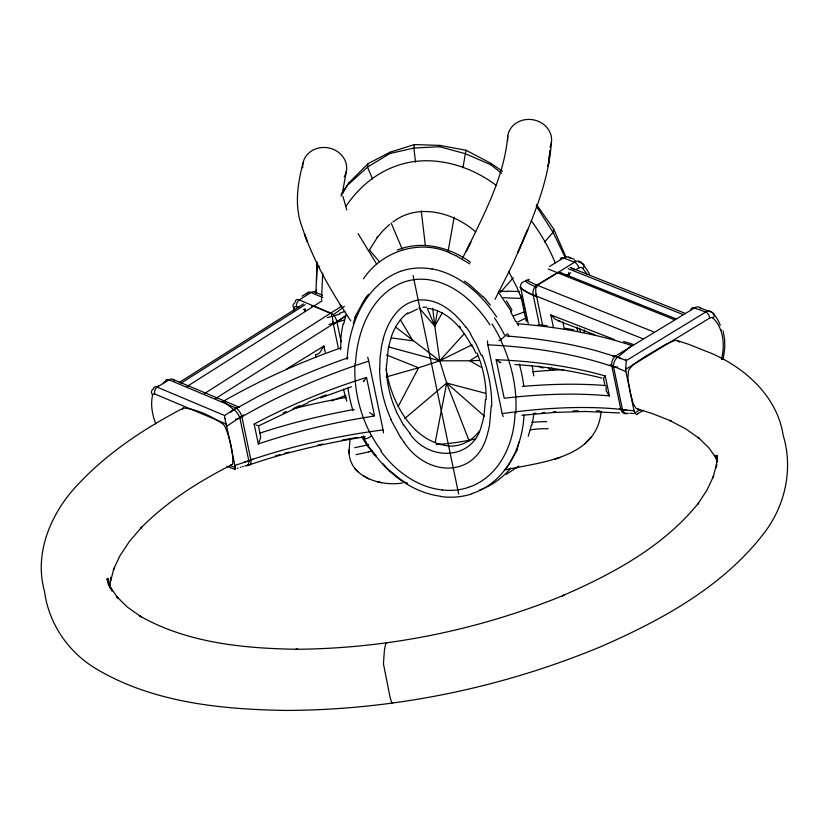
<?xml version="1.0" encoding="UTF-8"?>
<svg xmlns="http://www.w3.org/2000/svg" width="829" height="829" viewBox="0 0 829 829"><rect width="100%" height="100%" fill="white"/><g stroke="black" fill="none" stroke-linecap="round" stroke-linejoin="round"><path stroke-width="1.24" d="M331.445 315.289L331.517 313.756L299.3 299.87A10.995 4.694 60.5 0 0 295.165 302.098M349.071 453.266L349.082 449.815C347.683 476.716 380.532 486.675 402.469 483.006M491.224 406.023L489.504 425.432A111.583 96.61 20 0 1 487.887 432.334C477.566 478.634 427.443 477.825 403.982 442.199M485.504 399.609L483.918 416.427M386.635 365.402L388.355 347.745M315.973 292.678L317.03 262.378M304.989 310.968L305.062 308.45M316.17 292.616L316.253 290.109M316.543 281.311L317.092 264.99M536.695 287.135L536.777 285.663L574.57 262.192A10.995 7.16 -71.6 0 1 582.331 263.56L582.87 264.192M224.628 416.085L224.669 418.127M340.47 349.724L341.082 340.574M514.975 413.267C514.353 443.66 499.079 477.359 468.458 487.286M625.874 367.206L626.196 361.133M625.843 367.775L625.76 369.237A7.16 4.984 -74.4 0 0 625.916 371.641L634.061 410.78A7.16 5.026 -74 0 0 634.838 412.821L636.506 414.655M110.039 588.186L110.64 577.233L110.381 581.896L114.07 568.052L113.376 569.813L120.008 555.648L129.5 541.337L141.759 527.037L140.712 528.197C166.847 501.566 198.794 481.494 231.892 464.686A8.311 3.99 63.2 0 0 232.731 463.649C233.239 451.142 229.809 438.002 224.949 426.458A8.331 4 63.2 0 0 223.488 424.479C211.986 416.365 197.426 409.36 183.541 407.951C146.951 427.153 111.739 449.888 82.682 479.525L81.636 480.685C52.932 508.861 33.233 550.757 44.476 591.232C48.766 624.206 69.139 653.553 98.05 669.894L99.646 670.879C156.132 703.096 222.928 709.458 286.751 710.432L288.647 710.432C394.314 709.665 499.763 688.143 597.491 648.04L599.45 647.262C659.2 621.242 719.271 588.973 760.773 537.327L761.934 535.783C784.794 507.99 793.695 469.867 783.167 435.256C777.26 396.822 745.841 368.283 711.593 353.434L687.883 344.025L676.713 340.46L674.433 340.553L665.345 344.532L643.47 357.568L633.594 364.387L629.491 368.915A8.331 5.824 -74.3 0 0 628.455 371.237L627.874 378.646L630.185 391.982M355.506 363.537C357.05 331.331 371.195 294.616 403.288 282.295A51.761 49.139 18.6 0 1 429.671 279.881C455.525 284.036 476.022 303.777 489.929 324.895M347.092 359.454C348.957 324.108 365.413 284.399 400.625 271.28M524.001 414.842C522.674 447.701 504.861 483.141 471.898 493.556M235.073 467.577L235.084 467.525A7.16 3.461 63.1 0 0 234.918 465.421M536.518 294.191L536.508 294.274A7.523 5.243 -74.4 0 0 536.684 296.73L542.56 325.009M601.17 411.267C597.035 458.665 540.663 462.033 505.13 469.888M584.144 332.253L584.445 329.818M293.777 311.124L294.181 308.264A5.502 3.876 6.1 0 1 294.72 303.062M322.719 273.166L321.507 299.756M349.983 440.158L349.071 451.225M551.399 142.495C548.643 181.437 533.285 217.768 517.638 253.021L527.752 229.457L513.275 263.062L495.037 299.331M507.783 135.842C504.187 177.406 483.69 214.732 466.002 251.653L470.831 242.12L462.375 258.41M341.03 196.141L348.916 182.846L368.076 163.655L389.962 152.235L414.448 144.567L439.867 145.407L465.981 150.256L491.058 163.396L502.436 171.271M368.076 163.655L367.506 167.137L372.532 179.002M348.698 184.193L367.506 167.137L389.744 153.552L389.962 152.235M414.448 144.567L413.878 148.049L415.536 162.142M389.744 153.552L413.878 148.049L439.66 146.712L439.867 145.407M465.981 150.256L462.945 167.686M501.586 173.261L490.841 164.743L491.058 163.396M536.467 204.525L553.596 228.866L553.036 232.348L544.57 242.006M342.646 191.582L346.398 171.002M437.515 310.968L434.81 326.18L439.743 360.802L446.676 383.06L469.162 440.987M448.095 251.374L454.168 217.136M303.02 162.961C297.538 184.142 294.088 206.701 302.336 227.737C313.362 261.094 331.31 291.725 350.75 320.813M435.163 442.562L446.676 383.06L485.224 393.215M317.144 262.233L316.657 264.7L319.693 267.104M721.51 359.382A5.026 3.513 -74.3 0 0 721.603 359.071C724.857 345.268 723.821 328.875 713.23 318.315A5.585 3.751 -47.2 0 0 712.173 312.45L707.811 310.834M157.199 387.205A9.772 4.021 60.7 0 0 153.51 388.884A5.585 4.352 16.2 0 0 152.64 395.029C150.277 404.625 152.381 414.718 155.748 423.826M343.714 323.838L346.087 314.585M531.327 425.381L528.291 436.251M383.247 338.781C387.734 321.538 399.153 302.896 418.231 300.16C438.085 297.849 455.017 312.429 466.022 327.445M603.553 378.335L604.859 376.428A13.533 1.596 -41.2 0 1 605.274 375.951M392.614 702.526L391.91 703.261L390.179 697.831L383.444 663.801L384.407 650.268L385.713 643.573L386.252 642.755L386.76 643.397M391.288 336.823C394.511 327.59 399.754 318.719 407.764 312.865M182.577 409.339L182.712 408.987A8.29 3.979 63.2 0 1 183.541 407.951M286.627 369.05L323.932 345.973L319.756 352.698L317.403 354.418L315.455 354.574L315.87 356.978M355.195 317.113L353.258 323.828M516.913 450.064L518.964 442.251M606.165 386.718L606.092 390.625L608.776 395.226A13.533 10.062 34.9 0 0 609.398 395.92L604.434 395.474A312.813 118.329 -16 0 0 511.638 397.412L504.198 398.241L496.167 359.724L503.856 360.066A312.813 147.583 -7.4 0 1 600.051 374.542M356.771 313.828L362.408 303.227A76.558 47.73 -43.8 0 1 364.035 300.523L365.465 298.181M515.348 453.225L509.845 462.996A76.558 57.346 79.6 0 1 508.301 465.37L506.902 467.38A20.912 15.627 79.9 0 1 505.452 469.007L504.291 469.908M398.2 406.438L418.593 367.786L439.743 360.802L472.022 344.781M369.382 250.099L377.62 236.98L377.071 237.674L383.216 230.441L389.599 224.524M442.323 312.688L434.81 326.18L418.883 307.642M366.522 377.464L358.822 379.92A312.813 140.743 -16.9 0 0 259.684 421.132L254.151 424.023L258.316 443.961L264.036 442.054A312.813 125.169 -6.8 0 1 366.615 417.256L374.563 415.982L366.522 377.464L363.9 381.06M341.061 194.255L348.916 182.846M345.962 206.317C357.506 188.96 373.931 174.556 393.495 166.992C427.94 153.137 467.722 163.707 496.405 185.52M363.485 278.793C381.692 251.301 419.474 238.887 449.888 252.907M479.338 431.184C474.54 437.443 467.95 442.468 460.323 444.707A30.621 26.01 5.9 0 1 450.074 446.126C413.795 442.873 393.07 405.464 386.728 373.091M510.83 468.033C502.561 477.991 491.638 485.68 479.494 490.136M500.54 292.264L513.244 277.767M464.136 333.818L439.743 360.802L388.563 346.926M584.694 443.867L591.378 436.81M368.698 294.243L366.998 296.077A20.912 12.963 -43.9 0 0 365.485 298.181M632.112 345.299L617.657 357.278A7.357 4.539 -71.2 0 0 613.543 366.884L622.444 409.505A7.357 5.161 -83.7 0 0 628.33 413.35M404.78 418.5L446.676 383.06L484.519 416.22M338.419 348.47L333.424 324.564L346.335 315.341M341.154 306.481L204.411 393.599M506.343 474.354L518.819 466.095M515.752 468.437L516.85 467.597M252.783 458.997A5.73 2.373 -11.7 0 1 250.876 460.23L234.887 465.411L226.721 426.282L241.736 416.106A5.73 2.508 -11.9 0 0 243.571 414.79M345.372 316.191L215.613 398.511M392.946 221.954C418.199 202.69 453.701 212.483 475.742 231.954M529.285 279.269C526.322 281.269 519.959 281.414 520.581 286.596A8.394 5.917 -73.9 0 0 520.705 287.59L528.28 323.787M322.087 300.865L187.085 386.438M477.338 355.962L469.763 360.781L439.743 360.802L395.734 327.196M407.547 313.797L417.339 309.103M158.018 386.076L158.774 385.609M179.105 382.552L303.435 303.953M180.846 383.267L305.186 304.678M163.261 382.77L164.007 382.304M302.098 296.16L308.015 292.44M164.764 381.827L165.51 381.361M625.76 369.237L709.748 318.015A5.005 3.503 -74.3 0 1 713.241 318.315M549.523 266.461L564.528 257.353A11.057 7.192 -71.6 0 1 570.404 258.327M154.722 393.982A5.523 4.425 -73.9 0 1 157.168 387.122L169.095 379.869L236.058 408.013A7.202 2.663 60.2 0 1 241.716 416.096L250.949 460.261A7.202 3.285 71.6 0 1 247.944 464.965L247.177 465.235M566.342 275.56L570.798 272.834M576.165 269.58L578.86 267.954A5.544 3.876 -74.3 0 1 583.015 268.751L587.326 274.596M700.122 308.005A5.606 3.865 -50.3 0 1 700.578 308.087A9.824 6.249 -72.2 0 0 694.381 308.046L615.429 356.087A5.43 2.922 60.7 0 0 612.797 356.252M709.769 318.025A5.523 3.357 64.4 0 0 705.769 312.015L626.247 360.584L615.429 356.087A7.202 4.342 -72 0 0 611.698 365.454M640.143 409.733L634.879 412.863M643.625 410.231L637.366 413.858M259.166 425.588L295.652 408.22M518.135 321.901L526.197 317.89M231.892 464.686L230.4 465.1M295.342 408.355L307.88 403.018M331.289 400.946L345.776 395.433M320.636 397.899L351.444 386.749M513.887 315.756L524.809 311.797M247.249 465.587C285.559 452.302 325.217 443.121 365.237 436.759M397.226 250.089C421.64 240.047 449.805 247.135 470.489 262.275M237.281 468.333L238.037 468.095M240.306 467.369L241.063 467.131M242.586 466.644L243.343 466.406M244.876 465.939L246.41 465.463M560.093 457.525L555.005 459.038L558.331 458.054M386.221 376.936L418.593 367.786L386.49 354.947M221.861 401.516L223.457 401.226A347.185 157.593 -17.9 0 1 341.102 347.828M354.646 447.712L367.195 445.018A76.33 74.071 -34.3 0 1 368.77 444.717M356.097 454.655L368.646 451.96M475.566 439.007L466.178 440.81A129.728 85.853 -0.1 0 1 454.644 442.696A129.2 85.76 -0.5 0 1 442.914 443.992L436.168 444.551M521.876 415.319L554.508 412.438L585.347 411.464M632.299 345.278L633.128 345.227M422.914 307.227L426.541 307.176M478.758 360.46L469.763 360.781L480.913 367.133M584.476 411.453L619.709 412.935M543.337 367.827L541.897 367.661M519.545 291.57L507.462 291.155M520.975 298.409L508.892 297.994A72.911 52.652 23.7 0 1 503.545 297.611M630.341 392.749L633.19 403.796L636.195 408.428A8.311 5.813 -74.3 0 0 637.853 409.122L638.952 409.184M560.228 321.217L555.471 319.403L550.829 314.916L614.372 339.538M514.85 364.522C544.218 366.439 573.45 370.832 601.978 378.097M629.864 413.246L633.646 413.536M634.009 410.769L620.89 409.63L611.678 365.475L625.905 371.651M537.98 324.626L547.14 325.714M442.303 489.949C417.339 487.255 395.506 471.152 380.946 451.328M391.298 337.9L412.966 340.812L400.366 319.807M440.707 496.281C414.117 492.84 390.728 475.95 374.926 454.831M428.054 308.305C448.727 311.289 463.121 329.445 472.25 346.823M565.109 328.284L573.906 329.776M432.075 268.886C459.504 274.016 481.576 294.523 496.685 317.03M721.676 358.76L723.251 359.04L724.795 347.548L724.598 339.185L723.168 331.144M379.423 482.25L377.392 481.784L381.609 482.768M541.731 367.63L538.508 366.055M407.557 483.152L406.459 482.82M258.513 425.826L256.482 425.049M600.061 374.532L605.243 375.972L609.408 395.91M439.66 146.712L465.421 153.738L490.841 164.743M722.453 358.698L723.251 358.978M637.853 409.122L652.475 413.619L671.2 421.039L669.635 420.407L685.842 428.956L699.458 438.593L698.059 437.297L708.93 447.888L716.981 459.359L714.785 455.194L717.593 461.846M623.574 341.434L633.677 344.605M694.37 307.984L705.769 312.067M701.997 308.668L700.546 308.139L701.179 308.761M702.733 308.937L707.085 310.564M568.694 257.166L574.29 259.29M557.782 320.636L594.704 334.709M536.664 296.741L528.633 293.248L522.964 289.653A43.409 19.896 -1.2 0 1 520.716 287.58M574.632 260.534L575.326 260.814M578.839 262.171L579.544 262.451M580.942 262.99L582.341 263.539A5.502 3.44 -35.8 0 1 583.025 268.731M235.084 467.525L230.649 465.774M226.908 466.271L235.301 469.577M570.217 267.446L684.692 313.155M568.155 268.689L682.63 314.398M560.269 272.492L675.915 318.833M674.184 319.579L548.321 269.062M653.708 331.911L535.306 284.471L526.55 280.098M642.765 338.729L529.938 293.559L521.69 289.083A31.595 15.254 -8.4 0 1 519.824 287.072M172.836 379.33L239.581 407.329A5.43 4.031 -70.4 0 0 236.068 408.044L224.659 415.547L157.189 387.153M294.191 308.274A5.544 2.663 63.2 0 1 296.575 306.585L298.854 307.538M314.637 291.922L322.336 295.165M303.404 309.435L305.673 310.388M322.813 297.487L310.119 292.171A11.057 4.705 60.5 0 0 307.02 293.953M255.042 424.427L254.907 424.365A13.533 0.622 26.2 0 1 254.234 424.065M340.139 305.155L342.025 306.025M571.357 268.047L574.777 269.85M363.04 475.659L368.77 478.872M455.743 255.529L469.67 263.85M500.125 362.418L496.167 359.724M464.427 281.145L466.53 282.461A20.912 9.627 36.6 0 1 468.634 284.067L470.872 285.891A76.558 35.533 36.6 0 1 473.286 288.077L482.675 296.595M553.389 370.273L551.969 368.387A7.492 5.264 -74.1 0 1 551.575 367.641M374.045 415.65L372.449 414.573M258.565 425.65L259.715 432.344M372.304 414.469L370.615 413.236A9.046 2.186 37.8 0 1 369.734 412.521M398.915 478.178L389.454 470.447M223.457 401.226L233.871 409.806A7.357 2.85 59.7 0 1 239.892 418.023L248.783 460.644A7.357 3.471 70.9 0 1 245.83 465.546M354.698 468.499L357.952 471.732M386.656 467.898L383.164 463.857M485.659 299.487L490.291 305.072M259.954 433.484L260.71 437.246L258.762 443.132A13.533 7.855 -60.7 0 1 258.316 443.971M679.417 342.118L678.381 341.154A8.29 5.793 -74.3 0 0 676.713 340.46M376.376 456.292L369.33 447.546M409.889 433.722C428.562 461.276 472.944 460.955 481.597 425.256A93.397 80.382 21.4 0 0 483.794 416.396M369.423 250.057L379.475 261.767M459.339 326.118L460.396 327.372M713.873 314.409L712.152 312.471A9.772 6.249 -72.1 0 0 705.78 312.129M498.426 292.067L511.379 311.663M583.388 264.855L584.404 266.202M584.911 266.886L585.398 267.58M531.192 220.649C540.881 233.654 549.057 247.819 555.212 262.834M585.885 268.285L587.771 271.187M400.676 437.588L390.884 419.754M376.604 264.036L358.066 233.591M536.176 205.882L553.036 232.348L565.191 257.456M403.568 425.194L396.324 411.806M470.416 333.911L476.24 344.263L481.245 355.413M506.436 300.854L512.021 310.139M508.788 271.736L516.995 287.466L521.876 299.476M588.227 271.933L589.543 274.223M364.573 438.676L364.294 438.147A7.212 2.943 -42.9 0 0 366.988 438.448A8.031 3.275 -42.9 0 0 371.309 435.93M472.457 345.962L473.628 348.335M474.001 349.144L475.815 353.195M516.467 321.383L518.446 325.631M553.596 228.866L566.031 257.166M225.954 423.878L154.722 393.982A5.005 2.404 63.2 0 0 152.598 395.039M391.112 222.918L402.169 249.032M427.277 308.378L434.81 326.18L432.707 308.243M332.647 322.098L332.678 322.17A7.523 3.585 63.3 0 1 333.393 324.543M346.771 209.965L342.937 196.328M717.479 457.67L716.867 455.245L717.468 458.738M108.495 584.984L106.972 578.86L112.112 591.056L109.956 586.642L118.008 598.113L116.609 596.559L127.511 607.191L141.137 616.828L139.541 615.833C187.313 643.086 243.799 648.465 297.777 649.283L295.88 649.283C387.671 648.62 479.286 629.926 564.186 595.087L562.238 595.864C612.766 573.855 663.573 546.57 698.681 502.882L697.521 504.426L707.013 490.126L713.645 475.95L712.909 477.939L716.598 464.095L716.37 467.784L717.023 455.618L717.437 458.116M603.533 378.563L604.776 384.418M579.658 328.18L580.404 331.662M576.849 327.206L577.616 330.864M562.86 321.921L564.383 329.227M550.829 314.916L553.471 327.6M539.42 324.947L533.13 294.782A7.388 5.171 -74.3 0 1 536.912 285.083L557.399 272.772A5.544 3.876 -74.3 0 1 561.616 273.684M522.425 299.611L522.674 300.782M523.317 303.891L523.524 304.865M524.166 307.963L524.332 308.74M525.016 312.036L525.182 312.802M525.752 315.517L525.99 316.678M526.591 319.579L526.84 320.74M520.747 295.155L526.197 321.206M487.545 340.864A7.347 3.119 -89 0 0 487.835 344.812L502.187 413.588A7.337 3.119 -89 0 0 503.327 416.5M413.091 275.539L458.686 494.043M367.713 357.258A7.347 1.088 74.2 0 1 368.708 361.123L383.05 429.888A7.337 1.088 74.2 0 1 383.495 432.904M341.092 341.755L336.895 321.642A7.388 3.544 63.2 0 0 331.154 313.248L313.839 306.108A5.544 2.663 63.2 0 0 311.652 306.937M323.932 345.973L325.248 352.315M568.787 272.358L569.43 276.026M109.231 586.445L107.822 578.269L108.858 584.445M386.045 369.195L386.366 371.143M421.256 210.835L425.329 245.446M379.744 369.309L380.086 357.423L381.578 346.076A111.159 101.086 -3.8 0 1 383.33 338.802M494.561 318.035A164.111 138.484 30.9 0 1 504.467 334.864M506.612 334.17A7.16 1.471 -38.6 0 1 503.877 337.03A8.052 1.658 -38.6 0 1 498.923 340.729M507.731 333.838A179.758 151.013 30.6 0 1 508.882 336.191M519.327 364.045A179.758 151.013 30.6 0 1 523.773 385.951M400.635 271.301A59.336 56.123 18.2 0 1 432.044 269.073M364.47 438.054A179.82 162.785 -18.3 0 1 363.32 435.888M352.916 410.5A179.82 162.785 -18.3 0 1 347.921 387.91M500.685 340.222A169.303 142.619 31.7 0 1 515.804 413.422M492.032 323.932A154.132 133.811 27.7 0 1 500.934 340.108M468.509 487.39A51.699 42.02 4.2 0 1 442.303 489.991M381.495 450.976A148.36 132.64 -11.4 0 1 371.972 436.241M371.558 435.816A169.344 152.526 -18.7 0 1 354.936 363.558M374.397 455.173A158.173 142.453 -16.4 0 1 364.242 438.831M472.043 493.835A59.284 48.559 4.1 0 1 440.665 496.55M510.664 311.932A185.831 156.754 31.2 0 1 515.762 321.6M449.826 253.063A84.092 78.755 18.7 0 1 455.66 255.674M340.657 340.553A169.365 154.712 -11.6 0 1 343.133 323.756M345.714 397.951A193.551 174.67 -21.6 0 1 343.538 389.029M346.791 401.205A194.836 175.593 -22.7 0 1 345.88 397.899M368.864 447.847A171.758 154.681 -17.4 0 1 361.682 436.696M533.824 414.199A169.541 143.78 25.1 0 1 531.741 425.495M532.166 365.537A193.934 162.007 32.1 0 1 533.783 375.848M477.007 352.905A135.324 115.946 27.4 0 1 486.157 399.692M410.21 433.505A96.402 85.864 -3.8 0 1 403.858 425.039M396.531 411.723A135.241 122.091 -12.9 0 1 386.345 365.413M388.532 347.776A91.843 83.698 -5.9 0 1 391.526 336.895M466.271 327.31A111.117 98.205 20.8 0 1 470.665 333.797M482.136 355.216A159.904 137.707 25.7 0 1 491.732 406.075M404.055 442.158A113.532 101.594 -3.6 0 1 400.749 437.546M391.164 419.64A159.8 144.287 -9.9 0 1 379.547 369.319M339.869 314.036A124.806 85.998 -20.2 0 1 327.496 317.559M344.885 311.362A81.429 62.786 -20.8 0 1 339.631 313.196M507.545 291.528A71.232 52.134 24.2 0 1 499.825 290.896M328.926 324.44A124.806 85.998 -20.2 0 0 341.31 320.927A86.755 66.9 -20.8 0 0 344.356 319.89M531.835 422.407A102.993 93.812 62.2 0 1 534.788 422.106A146.526 135.21 81.9 0 1 546.705 421.681M368.625 451.815A74.019 71.833 -34.3 0 1 372.573 451.142M530.373 429.826A102.993 93.812 62.2 0 1 536.259 429.132A146.526 135.21 81.9 0 1 548.166 428.707M553.016 370.376A7.388 5.171 -74.3 0 1 548.497 367.682M690.858 309.683A5.513 3.368 64.6 0 1 694.37 307.942M713.966 314.274A49.636 34.725 -74.3 0 1 720.266 325.382M721.676 329.911A49.636 34.725 -74.3 0 1 721.769 330.253M611.75 365.423A5.73 2.508 -11.9 0 1 610.165 364.615M619.398 408.821A5.73 2.373 -11.6 0 0 620.973 409.578A7.202 4.964 -84.7 0 0 627.087 413.184M625.791 359.403A10.756 2.041 79.1 0 1 625.947 359.185M637.48 414.448A10.756 1.927 77.6 0 1 637.294 414.345M578.849 267.954A5.513 3.14 58.6 0 0 574.57 262.223L563.451 257.943A5.513 3.14 59 0 0 560.217 259.083M534.995 286.596A78.092 37.502 -3.3 0 1 525.358 281.321M535.98 295.963A8.404 0.725 87.1 0 1 535.824 286.938A8.404 0.725 87.1 0 1 536.684 287.331M532.436 371.755A353.91 134.277 -15.9 0 1 563.658 369.672M533.316 413.474A321.642 118.661 -16.7 0 1 535.855 413.225M542.156 412.666A321.642 118.661 -16.7 0 1 544.663 412.459M553.368 411.826A321.642 118.661 -16.7 0 1 555.834 411.671M573.108 410.894A321.642 118.661 -16.7 0 1 578.3 410.769M596.486 410.78A321.642 118.661 -16.7 0 1 599.44 410.852M620.962 358.884A7.357 5.275 49.2 0 0 617.657 357.278L596.217 350.729A323.911 155.427 -6.6 0 0 506.737 336.035M517.151 323.724A347.185 166.598 -6.6 0 1 631.366 345.413M502.167 413.609A313.994 115.407 -16.8 0 1 622.424 409.516M626.589 409.609A7.357 3.14 -11.8 0 1 622.444 409.505M617.698 366.988A7.357 3.14 -11.8 0 1 613.543 366.884A313.994 151.044 -6.4 0 0 487.825 344.843M522.27 386.469A320.098 121.448 -15.9 0 1 605.968 385.578M501.048 362.791A9.046 4.901 42.5 0 1 500.146 362.263M292.834 408.915A353.91 141.842 -6.9 0 1 346.47 397.288M275.529 455.846A321.642 127.003 -5.8 0 1 279.974 454.582M284.461 453.339A321.642 127.003 -5.8 0 1 288.979 452.116M317.714 445.111A321.642 127.003 -5.8 0 1 322.761 444.012M342.149 440.126A321.642 127.003 -5.8 0 1 357.641 437.38M230.835 412.282A7.357 6.29 -50.7 0 1 233.871 409.806L256.586 397.215A323.911 147.034 -17.9 0 1 348.159 357.734M383.06 429.909A313.994 123.739 -5.7 0 0 248.804 460.655A7.357 3.14 -11.8 0 1 244.41 461.908M235.519 419.287A7.357 3.14 -11.8 0 0 239.892 418.023A313.994 142.712 -18.1 0 1 368.708 361.143M259.653 433.204A320.098 128.288 -6.9 0 1 354.284 409.433M363.89 380.894A9.046 3.005 -63.1 0 1 363.299 381.63M283.072 412.997A320.098 143.863 -16.8 0 1 286.16 411.588M294.471 407.878A320.098 143.863 -16.8 0 1 299.715 405.609M308.181 402.055A320.098 143.863 -16.8 0 1 326.471 394.832M296.585 306.585A5.513 4.207 -67.2 0 1 299.31 299.891L310.979 292.502A5.513 4.207 -67.7 0 1 316.326 293.404M344.356 306.336A78.092 34.341 -21 0 1 333.579 314.471M333.175 321.973A8.404 1.72 77.3 0 1 332.408 317.061M225.965 423.951A7.16 3.409 63.3 0 1 226.69 426.272M169.085 379.837A5.513 4.425 -74.1 0 1 174.701 380.988M165.551 380.998A9.824 4.01 60.8 0 1 169.116 379.931M248.659 464.644A5.43 4.031 -70.4 0 1 247.944 464.965M225.405 419.132A10.756 1.088 85.2 0 1 225.395 418.655M226.162 423.826A7.886 2 72.5 0 1 225.105 418.769M235.332 468.126A7.886 1.845 -73.8 0 1 234.876 468.706M235.26 465.981A10.756 1.202 86.8 0 1 235.239 466.426M507.731 140.681A22.062 19.689 9.2 0 1 532.519 119.697A22.062 19.689 9.2 0 1 550.041 147.127M482.903 296.492A75.822 33.999 36.9 0 1 485.701 299.196M517.027 450.168A75.822 56.123 80.7 0 1 515.451 453.318M389.412 470.52A75.822 68.465 84.6 0 1 386.604 467.97M405.92 482.623A20.912 18.974 85.8 0 1 403.723 481.494L401.443 480.022A76.558 69.543 86.4 0 1 398.925 478.157M302.709 167.779A22.062 19.689 9.2 0 1 329.165 148.039A22.062 19.689 9.2 0 1 344.222 176.898M354.978 317.113A75.822 46.331 -44.5 0 1 356.563 313.818M550.052 150.65L548.156 166.391L550.052 150.65M549.099 158.774L548.643 162.619L549.099 158.774M307.383 241.85L304.461 234.089L307.383 241.85"/></g></svg>
